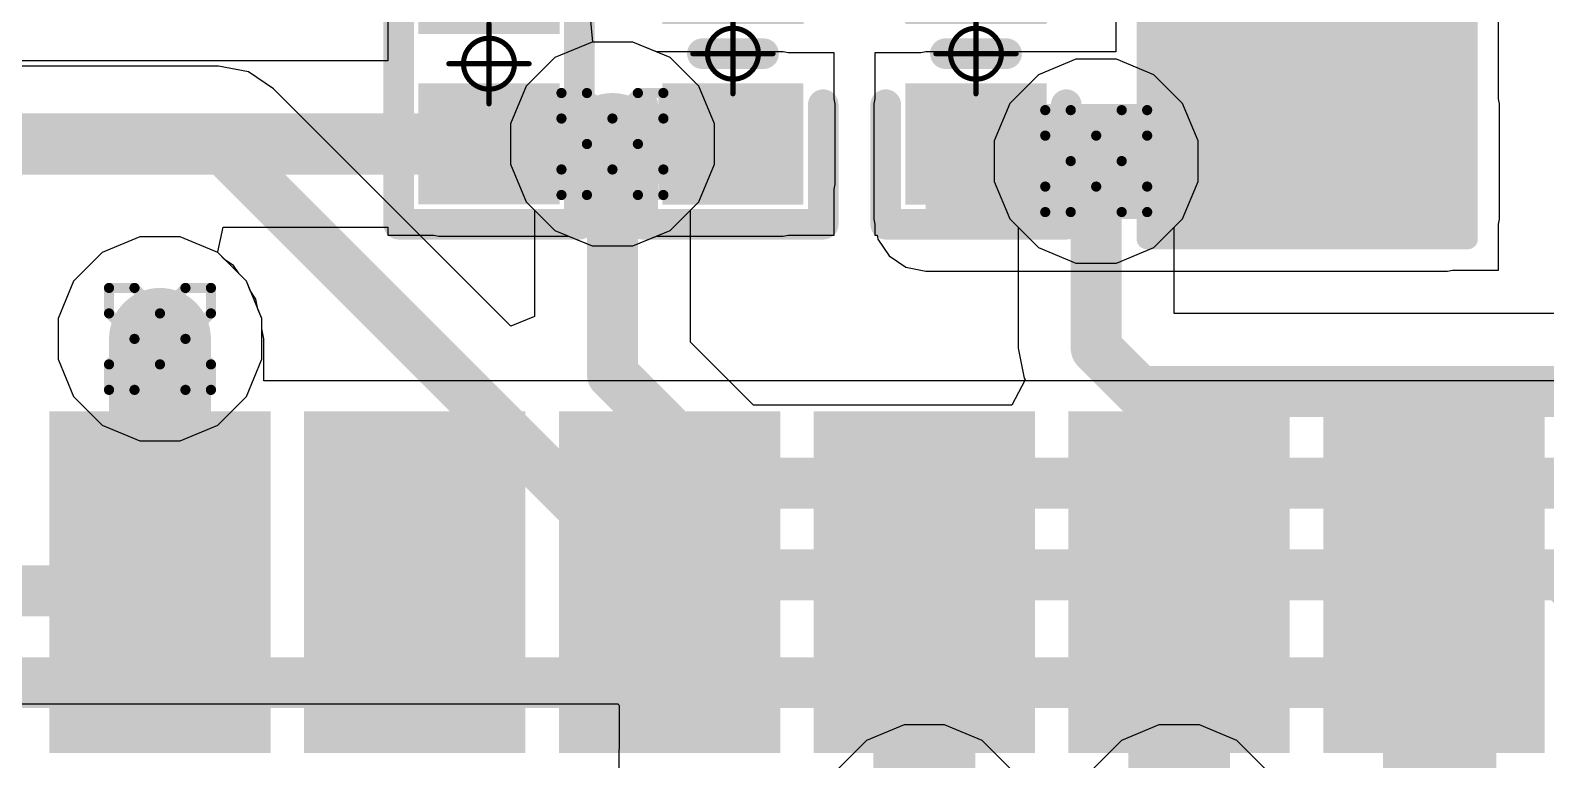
# Model space of a CAD drawing. Header units: inches. Extents: x -13 to 366, y -4 to 120.
# Drawn here: x 18.91 to 26.47, y 35.95 to 39.59 of the extents above; entities that cross this region are included whole.
import ezdxf

# ---------------------------------------------------------------- set-up
doc = ezdxf.new("R2010")
doc.units = ezdxf.units.IN
for name, color, linetype in [('Bottom Layer', 5, 'Continuous'), ('Bottom Overlay', 54, 'Continuous'), ('Drill Drawing', 1, 'Continuous'), ('GND', 16, 'Continuous'), ('Mechanical 13', 56, 'Continuous'), ('Mechanical 15', 56, 'Continuous'), ('POWER', 76, 'Continuous'), ('Top Layer', 1, 'Continuous'), ('Top Overlay', 2, 'Continuous'), ('Top Paste', 8, 'Continuous'), ('Top Solder', 216, 'Continuous'), ('Via Holes', 16, 'Continuous')]:
    doc.layers.add(name, color=color, linetype=linetype)

# ---------------------------------------------------------------- blocks, each defined once
blk = doc.blocks.new('C0805_1')
at = {"layer": 'Top Layer'}
for points in [[(-1.29999867, -0.69999733), (-1.29999867, 0.70000241), (-0.1999983299999999, 0.70000241), (-0.1999983300000001, -0.69999733)], [(0.2000008699999999, -0.69999733), (0.2000008700000001, 0.70000241), (1.30000121, 0.70000241), (1.30000121, -0.69999733)]]:
    blk.add_hatch(color=1, dxfattribs=at).paths.add_polyline_path(points)
at = {"layer": 'Top Paste'}
for points in [[(-1.29999867, -0.69999733), (-1.29999867, 0.70000241), (-0.1999983299999999, 0.70000241), (-0.1999983300000001, -0.69999733)], [(0.2000008699999999, -0.69999733), (0.2000008700000001, 0.70000241), (1.30000121, 0.70000241), (1.30000121, -0.69999733)]]:
    blk.add_hatch(color=8, dxfattribs=at).paths.add_polyline_path(points)
at = {"layer": 'Top Solder'}
for points in [[(-1.40159867, -0.80159733), (-1.40159867, 0.80160241), (-0.0983983299999999, 0.80160241), (-0.0983983300000001, -0.80159733)], [(0.0984008699999999, -0.80159733), (0.0984008700000001, 0.80160241), (1.40160121, 0.80160241), (1.40160121, -0.80159733)]]:
    blk.add_hatch(color=216, dxfattribs=at).paths.add_polyline_path(points)
at = {"layer": 'Mechanical 13', "const_width": 0.0999998}
for points in [[(-1.0999978, 0.7250049), (-1.0999978, -0.72499728)], [(-1.0999978, 0.7250049), (1.10000034, 0.7250049)], [(1.10000034, 0.7250049), (1.10000034, -0.72499728)], [(-1.0999978, -0.72499728), (1.10000034, -0.72499728)]]:
    blk.add_lwpolyline(points, dxfattribs=at)
at = {"layer": 'Mechanical 13', "const_width": 0.0499999}
for points in [[(-1.12499648, 0.7250049, 1), (-1.07499912, 0.7250049, 1)], [(-1.12499648, 0.7250049, 1), (-1.07499912, 0.7250049, 1)], [(1.07500166, 0.7250049, 1), (1.12499902, 0.7250049, 1)], [(1.07500166, 0.7250049, 1), (1.12499902, 0.7250049, 1)], [(-1.12499648, -0.72499728, 1), (-1.07499912, -0.72499728, 1)], [(-1.12499648, -0.72499728, 1), (-1.07499912, -0.72499728, 1)], [(1.07500166, -0.72499728, 1), (1.12499902, -0.72499728, 1)], [(1.07500166, -0.72499728, 1), (1.12499902, -0.72499728, 1)]]:
    blk.add_lwpolyline(points, format="xyb", close=True, dxfattribs=at)
at = {"layer": 'Mechanical 15', "const_width": 0.0999998}
for points in [[(-1.39999974, 0.80000348), (-1.39999974, -0.79999586)], [(-1.39999974, 0.80000348), (1.40000228, 0.80000348)], [(1.40000228, 0.80000348), (1.40000228, -0.79999586)], [(2.54e-06, 0.50000408), (2.54e-06, -0.49999646)], [(-0.499999, 2.54e-06), (0.50000154, 2.54e-06)], [(-1.39999974, -0.79999586), (1.40000228, -0.79999586)]]:
    blk.add_lwpolyline(points, dxfattribs=at)
at = {"layer": 'Mechanical 15', "const_width": 0.0499999}
for points in [[(-1.42499842, 0.80000348, 1), (-1.37500106, 0.80000348, 1)], [(-1.42499842, 0.80000348, 1), (-1.37500106, 0.80000348, 1)], [(1.3750036, 0.80000348, 1), (1.42500096, 0.80000348, 1)], [(1.3750036, 0.80000348, 1), (1.42500096, 0.80000348, 1)], [(-0.02499614, 0.50000408, 1), (0.02500122, 0.50000408, 1)], [(-0.5249976799999999, 2.54e-06, 1), (-0.47500032, 2.54e-06, 1)], [(0.47500286, 2.54e-06, 1), (0.52500022, 2.54e-06, 1)], [(-0.02499614, -0.49999646, 1), (0.02500122, -0.49999646, 1)], [(-1.42499842, -0.79999586, 1), (-1.37500106, -0.79999586, 1)], [(-1.42499842, -0.79999586, 1), (-1.37500106, -0.79999586, 1)], [(1.3750036, -0.79999586, 1), (1.42500096, -0.79999586, 1)], [(1.3750036, -0.79999586, 1), (1.42500096, -0.79999586, 1)]]:
    blk.add_lwpolyline(points, format="xyb", close=True, dxfattribs=at)
blk = doc.blocks.new('41_SMD_M______12')
at = {"layer": 'Top Layer'}
for points in [[(-9.500000049999999, 4.250000389999999), (-8.00000051, 4.250000389999999), (-8.00000051, 3.34999965), (-9.500000049999999, 3.34999965)], [(-9.500000049999999, 2.98000039), (-8.00000051, 2.98000039), (-8.00000051, 2.07999965), (-9.500000049999999, 2.07999965)], [(-9.500000049999999, 1.71000039), (-8.00000051, 1.71000039), (-8.00000051, 0.80999965), (-9.500000049999999, 0.80999965)], [(-9.500000049999999, 0.44000039), (-8.00000051, 0.44000039), (-8.00000051, -0.46000035), (-9.500000049999999, -0.46000035)], [(-9.500000049999999, -0.82999961), (-8.00000051, -0.82999961), (-8.00000051, -1.73000035), (-9.500000049999999, -1.73000035)], [(-9.500000049999999, -2.09999961), (-8.00000051, -2.09999961), (-8.00000051, -3.00000035), (-9.500000049999999, -3.00000035)]]:
    blk.add_hatch(color=1, dxfattribs=at).paths.add_polyline_path(points)
at = {"layer": 'Top Paste'}
for points in [[(-9.500000049999999, 4.250000389999999), (-8.00000051, 4.250000389999999), (-8.00000051, 3.34999965), (-9.500000049999999, 3.34999965)], [(-9.500000049999999, 2.98000039), (-8.00000051, 2.98000039), (-8.00000051, 2.07999965), (-9.500000049999999, 2.07999965)], [(-9.500000049999999, 1.71000039), (-8.00000051, 1.71000039), (-8.00000051, 0.80999965), (-9.500000049999999, 0.80999965)], [(-9.500000049999999, 0.44000039), (-8.00000051, 0.44000039), (-8.00000051, -0.46000035), (-9.500000049999999, -0.46000035)], [(-9.500000049999999, -0.82999961), (-8.00000051, -0.82999961), (-8.00000051, -1.73000035), (-9.500000049999999, -1.73000035)], [(-9.500000049999999, -2.09999961), (-8.00000051, -2.09999961), (-8.00000051, -3.00000035), (-9.500000049999999, -3.00000035)]]:
    blk.add_hatch(color=8, dxfattribs=at).paths.add_polyline_path(points)
at = {"layer": 'Top Solder'}
for points in [[(-9.601600049999998, 4.35160039), (-7.89840051, 4.35160039), (-7.89840051, 3.24839965), (-9.601600049999998, 3.24839965)], [(-9.601600049999998, 3.08160039), (-7.89840051, 3.08160039), (-7.89840051, 1.97839965), (-9.601600049999998, 1.97839965)], [(-9.601600049999998, 1.81160039), (-7.89840051, 1.81160039), (-7.89840051, 0.70839965), (-9.601600049999998, 0.70839965)], [(-9.601600049999998, 0.54160039), (-7.89840051, 0.54160039), (-7.89840051, -0.56160035), (-9.601600049999998, -0.56160035)], [(-9.601600049999998, -0.72839961), (-7.89840051, -0.72839961), (-7.89840051, -1.83160035), (-9.601600049999998, -1.83160035)], [(-9.601600049999998, -1.99839961), (-7.89840051, -1.99839961), (-7.89840051, -3.10160035), (-9.601600049999998, -3.10160035)]]:
    blk.add_hatch(color=216, dxfattribs=at).paths.add_polyline_path(points)
blk = doc.blocks.new('C_0402_L_41')
at = {"layer": 'Top Layer'}
for points in [[(-0.6499986999999999, 0.2499995), (-0.2499995, 0.2499995), (-0.2499995, -0.2499995), (-0.6499986999999999, -0.2499995)], [(0.24991822, 0.24991822), (0.64991742, 0.24991822), (0.64991742, -0.25008078), (0.24991822, -0.25008078)]]:
    blk.add_hatch(color=1, dxfattribs=at).paths.add_polyline_path(points)
at = {"layer": 'Top Paste'}
for points in [[(-0.6499986999999999, 0.2499995), (-0.2499995, 0.2499995), (-0.2499995, -0.2499995), (-0.6499986999999999, -0.2499995)], [(0.24991822, 0.24991822), (0.64991742, 0.24991822), (0.64991742, -0.25008078), (0.24991822, -0.25008078)]]:
    blk.add_hatch(color=8, dxfattribs=at).paths.add_polyline_path(points)
at = {"layer": 'Top Solder'}
for points in [[(-0.7515987, 0.3515995), (-0.1483995, 0.3515995), (-0.1483995, -0.3515995), (-0.7515987, -0.3515995)], [(0.14831822, 0.35151822), (0.75151742, 0.35151822), (0.75151742, -0.35168078), (0.14831822, -0.35168078)]]:
    blk.add_hatch(color=216, dxfattribs=at).paths.add_polyline_path(points)
at = {"layer": 'Mechanical 15', "const_width": 0.0254}
for points in [[(0, 0.1999996), (0, -0.1999996)], [(-0.1999996, 0), (0.1999996, 0)]]:
    blk.add_lwpolyline(points, dxfattribs=at)
at = {"layer": 'Mechanical 15'}
for points, const_width in [([(-0.00635, 0.1999996, 1), (0.00635, 0.1999996, 1)], 0.0127), ([(0.127, 0, 1), (-0.127, 0, 1)], 0.0254), ([(-0.2063496, 0, 1), (-0.1936496, 0, 1)], 0.0127), ([(-0.13335, 0, 1), (-0.12065, 0, 1)], 0.0127), ([(0.12065, 0, 1), (0.13335, 0, 1)], 0.0127), ([(0.1936496, 0, 1), (0.2063496, 0, 1)], 0.0127), ([(-0.00635, -0.1999996, 1), (0.00635, -0.1999996, 1)], 0.0127)]:
    blk.add_lwpolyline(points, format="xyb", close=True, dxfattribs=dict(at, const_width=const_width))
at = {"layer": 'Top Overlay', "const_width": 0.1524}
for points in [[(-0.84991956, 0.44991782), (-0.254, 0.44991782)], [(-0.84991956, 0.44991782), (-0.84991956, -0.44991782)], [(0.254, 0.44991782), (0.84991956, 0.44991782)], [(0.84991956, 0.44991782), (0.84991956, -0.45008038)], [(0, 0.1524), (0, -0.1524)], [(-0.84991956, -0.44991782), (-0.254, -0.44991782)], [(-0.84991956, -0.44991782), (-0.8497569999999999, -0.45008038)], [(0.254, -0.44991782), (0.84991956, -0.44991782)]]:
    blk.add_lwpolyline(points, dxfattribs=at)
at = {"layer": 'Top Overlay', "const_width": 0.0762}
for points in [[(-0.8880195599999998, 0.44991782, 1), (-0.81181956, 0.44991782, 1)], [(-0.8880195599999998, 0.44991782, 1), (-0.81181956, 0.44991782, 1)], [(-0.2921, 0.44991782, 1), (-0.2159, 0.44991782, 1)], [(0.2159, 0.44991782, 1), (0.2921, 0.44991782, 1)], [(0.81181956, 0.44991782, 1), (0.8880195599999998, 0.44991782, 1)], [(0.81181956, 0.44991782, 1), (0.8880195599999998, 0.44991782, 1)], [(-0.0381, 0.1524, 1), (0.0381, 0.1524, 1)], [(-0.0381, -0.1524, 1), (0.0381, -0.1524, 1)], [(-0.8880195599999998, -0.44991782, 1), (-0.81181956, -0.44991782, 1)], [(-0.8880195599999998, -0.44991782, 1), (-0.81181956, -0.44991782, 1)], [(-0.8880195599999998, -0.44991782, 1), (-0.81181956, -0.44991782, 1)], [(-0.8878569999999999, -0.45008038, 1), (-0.8116569999999999, -0.45008038, 1)], [(-0.2921, -0.44991782, 1), (-0.2159, -0.44991782, 1)], [(0.2159, -0.44991782, 1), (0.2921, -0.44991782, 1)], [(0.81181956, -0.44991782, 1), (0.8880195599999998, -0.44991782, 1)], [(0.81181956, -0.45008038, 1), (0.8880195599999998, -0.45008038, 1)]]:
    blk.add_lwpolyline(points, format="xyb", close=True, dxfattribs=at)
blk = doc.blocks.new('C_0402_L_42')
at = {"layer": 'Top Layer'}
for points in [[(-0.6499986999999999, 0.2499995), (-0.2499995, 0.2499995), (-0.2499995, -0.2499995), (-0.6499986999999999, -0.2499995)], [(0.24991822, 0.24991822), (0.64991742, 0.24991822), (0.64991742, -0.25008078), (0.24991822, -0.25008078)]]:
    blk.add_hatch(color=1, dxfattribs=at).paths.add_polyline_path(points)
at = {"layer": 'Top Paste'}
for points in [[(-0.6499986999999999, 0.2499995), (-0.2499995, 0.2499995), (-0.2499995, -0.2499995), (-0.6499986999999999, -0.2499995)], [(0.24991822, 0.24991822), (0.64991742, 0.24991822), (0.64991742, -0.25008078), (0.24991822, -0.25008078)]]:
    blk.add_hatch(color=8, dxfattribs=at).paths.add_polyline_path(points)
at = {"layer": 'Top Solder'}
for points in [[(-0.7515987, 0.3515995), (-0.1483995, 0.3515995), (-0.1483995, -0.3515995), (-0.7515987, -0.3515995)], [(0.14831822, 0.35151822), (0.75151742, 0.35151822), (0.75151742, -0.35168078), (0.14831822, -0.35168078)]]:
    blk.add_hatch(color=216, dxfattribs=at).paths.add_polyline_path(points)
at = {"layer": 'Mechanical 15', "const_width": 0.0254}
for points in [[(0, 0.1999996), (0, -0.1999996)], [(-0.1999996, 0), (0.1999996, 0)]]:
    blk.add_lwpolyline(points, dxfattribs=at)
at = {"layer": 'Mechanical 15'}
for points, const_width in [([(-0.00635, 0.1999996, 1), (0.00635, 0.1999996, 1)], 0.0127), ([(0.127, 0, 1), (-0.127, 0, 1)], 0.0254), ([(-0.2063496, 0, 1), (-0.1936496, 0, 1)], 0.0127), ([(-0.13335, 0, 1), (-0.12065, 0, 1)], 0.0127), ([(0.12065, 0, 1), (0.13335, 0, 1)], 0.0127), ([(0.1936496, 0, 1), (0.2063496, 0, 1)], 0.0127), ([(-0.00635, -0.1999996, 1), (0.00635, -0.1999996, 1)], 0.0127)]:
    blk.add_lwpolyline(points, format="xyb", close=True, dxfattribs=dict(at, const_width=const_width))
at = {"layer": 'Top Overlay', "const_width": 0.1524}
for points in [[(-0.84991956, 0.44991782), (-0.254, 0.44991782)], [(-0.84991956, 0.44991782), (-0.84991956, -0.44991782)], [(0.254, 0.44991782), (0.84991956, 0.44991782)], [(0.84991956, 0.44991782), (0.84991956, -0.45008038)], [(0, 0.1524), (0, -0.1524)], [(-0.84991956, -0.44991782), (-0.254, -0.44991782)], [(-0.84991956, -0.44991782), (-0.8497569999999999, -0.45008038)], [(0.254, -0.44991782), (0.84991956, -0.44991782)]]:
    blk.add_lwpolyline(points, dxfattribs=at)
at = {"layer": 'Top Overlay', "const_width": 0.0762}
for points in [[(-0.8880195599999998, 0.44991782, 1), (-0.81181956, 0.44991782, 1)], [(-0.8880195599999998, 0.44991782, 1), (-0.81181956, 0.44991782, 1)], [(-0.2921, 0.44991782, 1), (-0.2159, 0.44991782, 1)], [(0.2159, 0.44991782, 1), (0.2921, 0.44991782, 1)], [(0.81181956, 0.44991782, 1), (0.8880195599999998, 0.44991782, 1)], [(0.81181956, 0.44991782, 1), (0.8880195599999998, 0.44991782, 1)], [(-0.0381, 0.1524, 1), (0.0381, 0.1524, 1)], [(-0.0381, -0.1524, 1), (0.0381, -0.1524, 1)], [(-0.8880195599999998, -0.44991782, 1), (-0.81181956, -0.44991782, 1)], [(-0.8880195599999998, -0.44991782, 1), (-0.81181956, -0.44991782, 1)], [(-0.8880195599999998, -0.44991782, 1), (-0.81181956, -0.44991782, 1)], [(-0.8878569999999999, -0.45008038, 1), (-0.8116569999999999, -0.45008038, 1)], [(-0.2921, -0.44991782, 1), (-0.2159, -0.44991782, 1)], [(0.2159, -0.44991782, 1), (0.2921, -0.44991782, 1)], [(0.81181956, -0.44991782, 1), (0.8880195599999998, -0.44991782, 1)], [(0.81181956, -0.45008038, 1), (0.8880195599999998, -0.45008038, 1)]]:
    blk.add_lwpolyline(points, format="xyb", close=True, dxfattribs=at)
blk = doc.blocks.new('R_0402_L_50')
at = {"layer": 'Top Layer'}
for points in [[(-0.6000800799999999, 0.24991822), (-0.20008088, 0.24991822), (-0.20008088, -0.25008078), (-0.6000800799999999, -0.25008078)], [(0.24991822, 0.24991822), (0.64991742, 0.24991822), (0.64991742, -0.25008078), (0.24991822, -0.25008078)]]:
    blk.add_hatch(color=1, dxfattribs=at).paths.add_polyline_path(points)
at = {"layer": 'Top Paste'}
for points in [[(-0.6000800799999999, 0.24991822), (-0.20008088, 0.24991822), (-0.20008088, -0.25008078), (-0.6000800799999999, -0.25008078)], [(0.24991822, 0.24991822), (0.64991742, 0.24991822), (0.64991742, -0.25008078), (0.24991822, -0.25008078)]]:
    blk.add_hatch(color=8, dxfattribs=at).paths.add_polyline_path(points)
at = {"layer": 'Top Solder'}
for points in [[(-0.7016800799999999, 0.35151822), (-0.09848088, 0.35151822), (-0.09848088, -0.35168078), (-0.7016800799999999, -0.35168078)], [(0.14831822, 0.35151822), (0.75151742, 0.35151822), (0.75151742, -0.35168078), (0.14831822, -0.35168078)]]:
    blk.add_hatch(color=216, dxfattribs=at).paths.add_polyline_path(points)
at = {"layer": 'Mechanical 15', "const_width": 0.0254}
for points in [[(0, 0.1999996), (0, -0.1999996)], [(-0.1999996, 0), (0.1999996, 0)]]:
    blk.add_lwpolyline(points, dxfattribs=at)
at = {"layer": 'Mechanical 15'}
for points, const_width in [([(-0.00635, 0.1999996, 1), (0.00635, 0.1999996, 1)], 0.0127), ([(0.127, 0, 1), (-0.127, 0, 1)], 0.0254), ([(-0.2063496, 0, 1), (-0.1936496, 0, 1)], 0.0127), ([(-0.13335, 0, 1), (-0.12065, 0, 1)], 0.0127), ([(0.12065, 0, 1), (0.13335, 0, 1)], 0.0127), ([(0.1936496, 0, 1), (0.2063496, 0, 1)], 0.0127), ([(-0.00635, -0.1999996, 1), (0.00635, -0.1999996, 1)], 0.0127)]:
    blk.add_lwpolyline(points, format="xyb", close=True, dxfattribs=dict(at, const_width=const_width))
at = {"layer": 'Top Overlay', "const_width": 0.1524}
for points in [[(-0.80008222, 0.44991782), (-0.80008222, -0.45008038)], [(-0.80008222, 0.44991782), (0.84991956, 0.44991782)], [(0.84991956, 0.44991782), (0.84991956, -0.45008038)], [(-0.80008222, -0.45008038), (0.84991956, -0.45008038)]]:
    blk.add_lwpolyline(points, dxfattribs=at)
at = {"layer": 'Top Overlay', "const_width": 0.0762}
for points in [[(-0.83818222, 0.44991782, 1), (-0.7619822199999999, 0.44991782, 1)], [(-0.83818222, 0.44991782, 1), (-0.7619822199999999, 0.44991782, 1)], [(0.81181956, 0.44991782, 1), (0.8880195599999998, 0.44991782, 1)], [(0.81181956, 0.44991782, 1), (0.8880195599999998, 0.44991782, 1)], [(-0.83818222, -0.45008038, 1), (-0.7619822199999999, -0.45008038, 1)], [(-0.83818222, -0.45008038, 1), (-0.7619822199999999, -0.45008038, 1)], [(0.81181956, -0.45008038, 1), (0.8880195599999998, -0.45008038, 1)], [(0.81181956, -0.45008038, 1), (0.8880195599999998, -0.45008038, 1)]]:
    blk.add_lwpolyline(points, format="xyb", close=True, dxfattribs=at)

msp = doc.modelspace()

# ---------------------------------------------------------------- hatches: boundary and pattern name
at = {"layer": 'Bottom Layer'}
h = msp.add_hatch(color=5, dxfattribs=at)
edge = h.paths.add_edge_path()
edge.add_arc((21.81319996, 39.02052394), 0.254, 0, 360)
h = msp.add_hatch(color=5, dxfattribs=at)
edge = h.paths.add_edge_path()
edge.add_arc((24.22459468, 38.93531202), 0.254, 0, 360)
h = msp.add_hatch(color=5, dxfattribs=at)
edge = h.paths.add_edge_path()
edge.add_arc((19.558, 38.0492), 0.254, 0, 360)
at = {"layer": 'GND'}
h = msp.add_hatch(color=16, dxfattribs=at)
edge = h.paths.add_edge_path()
edge.add_arc((21.81319996, 39.02052394), 0.254, 0, 360)
h = msp.add_hatch(color=16, dxfattribs=at)
edge = h.paths.add_edge_path()
edge.add_arc((24.22459468, 38.93531202), 0.254, 0, 360)
h = msp.add_hatch(color=16, dxfattribs=at)
edge = h.paths.add_edge_path()
edge.add_arc((19.558, 38.0492), 0.254, 0, 360)
at = {"layer": 'POWER'}
h = msp.add_hatch(color=76, dxfattribs=at)
edge = h.paths.add_edge_path()
edge.add_arc((21.81319996, 39.02052394), 0.254, 0, 360)
h = msp.add_hatch(color=76, dxfattribs=at)
edge = h.paths.add_edge_path()
edge.add_arc((24.22459468, 38.93531202), 0.254, 0, 360)
h = msp.add_hatch(color=76, dxfattribs=at)
edge = h.paths.add_edge_path()
edge.add_arc((19.558, 38.0492), 0.254, 0, 360)
at = {"layer": 'Top Layer'}
for points in [[(20.94799976, 38.82060561999999), (22.66399836, 38.82060561999999), (22.66399836, 39.22052353999999), (20.94799976, 39.22052353999999)], [(23.37537108, 38.64600094), (25.97636663999999, 38.64600094), (25.97636663999999, 39.22052353999999), (23.37537108, 39.22052353999999)]]:
    msp.add_hatch(color=1, dxfattribs=at).paths.add_polyline_path(points)
h = msp.add_hatch(color=1, dxfattribs=at)
edge = h.paths.add_edge_path()
edge.add_arc((21.81319996, 39.02052394), 0.254, 0, 360)
h = msp.add_hatch(color=1, dxfattribs=at)
edge = h.paths.add_edge_path()
edge.add_arc((24.22459468, 38.93531202), 0.254, 0, 360)
h = msp.add_hatch(color=1, dxfattribs=at)
edge = h.paths.add_edge_path()
edge.add_arc((19.558, 38.0492), 0.254, 0, 360)
at = {"layer": 'Via Holes'}
h = msp.add_hatch(color=7, dxfattribs=at)
edge = h.paths.add_edge_path()
edge.add_arc((21.81319996, 39.02052394), 0.127, 0, 360)
h = msp.add_hatch(color=7, dxfattribs=at)
edge = h.paths.add_edge_path()
edge.add_arc((24.22459468, 38.93531202), 0.127, 0, 360)
h = msp.add_hatch(color=7, dxfattribs=at)
edge = h.paths.add_edge_path()
edge.add_arc((19.558, 38.0492), 0.127, 0, 360)

# ---------------------------------------------------------------- linework, layer by layer
at = {"layer": 'Bottom Layer'}
for p, q in [((21.71215368, 39.52852394), (21.52544082, 39.45118601999999)), ((21.91424624, 39.52852394), (21.71215368, 39.52852394)), ((22.1009591, 39.45118601999999), (21.91424624, 39.52852394)), ((21.52544082, 39.45118601999999), (21.38253788, 39.30828308)), ((22.24386204, 39.30828308), (22.1009591, 39.45118601999999)), ((24.1235484, 39.44331201999999), (23.93683554, 39.3659741)), ((24.32564096, 39.44331201999999), (24.1235484, 39.44331201999999)), ((24.51235382, 39.3659741), (24.32564096, 39.44331201999999)), ((19.849973, 39.40907027999999), (16.59847074, 39.40907027999999)), ((19.99863158, 39.3794996), (19.849973, 39.40907027999999)), ((20.12465876, 39.29529098), (19.99863158, 39.3794996)), ((23.93683554, 39.3659741), (23.7939326, 39.22307116)), ((24.65525676, 39.22307116), (24.51235382, 39.3659741)), ((21.30740214, 38.1125476), (20.12465876, 39.29529098)), ((21.38253788, 39.30828308), (21.30519996, 39.12157022)), ((22.32119996, 39.12157022), (22.24386204, 39.30828308)), ((23.7939326, 39.22307116), (23.71659468, 39.0363583)), ((24.73259468, 39.0363583), (24.65525676, 39.22307116)), ((21.30519996, 39.12157022), (21.30519996, 38.91947766)), ((22.32119996, 38.91947766), (22.32119996, 39.12157022)), ((23.71659468, 39.0363583), (23.71659468, 38.83426574)), ((24.73259468, 38.83426574), (24.73259468, 39.0363583)), ((21.30519996, 38.91947766), (21.38253788, 38.7327648)), ((22.24386204, 38.7327648), (22.32119996, 38.91947766)), ((23.71659468, 38.83426574), (23.7939326, 38.64755288)), ((24.65525676, 38.64755288), (24.73259468, 38.83426574)), ((21.38253788, 38.7327648), (21.4247349, 38.69056777999999)), ((21.4247349, 38.69056777999999), (21.4247349, 38.1611505)), ((22.20166502, 38.69056777999999), (22.24386204, 38.7327648)), ((22.20166502, 38.03370854), (22.20166502, 38.69056777999999)), ((23.7939326, 38.64755288), (23.83612962, 38.60535586)), ((23.83612962, 38.60535586), (23.83612962, 38.00228874)), ((24.61305974, 38.60535586), (24.65525676, 38.64755288)), ((24.61305974, 38.17564628), (24.61305974, 38.60535586)), ((21.4247349, 38.1611505), (21.30740214, 38.1125476)), ((26.960957, 38.17564628), (24.61305974, 38.17564628)), ((22.51692728, 37.71844628), (22.20166502, 38.03370854)), ((23.83612962, 38.00228874), (23.8657003, 37.85363015999999)), ((23.87116892, 37.84544628), (23.80328488, 37.71844628)), ((23.8657003, 37.85363015999999), (23.87116892, 37.84544628)), ((23.80328488, 37.71844628), (22.51692728, 37.71844628))]:
    msp.add_line(p, q, dxfattribs=at)
at = {"layer": 'Bottom Layer', "const_width": 0.254}
for points in [[(16.43756428, 39.02060521999999), (19.849973, 39.02060521999999)], [(19.849973, 39.02060521999999), (21.99783764, 36.87274058)], [(21.81319996, 37.87280207999999), (21.81319996, 39.02052394)], [(24.22459468, 38.00228874), (24.22459468, 38.93531202)], [(19.558, 37.14662878), (19.558, 38.0492)], [(24.22459468, 38.00228874), (24.4397022, 37.78718121999999)], [(21.81319996, 37.87280207999999), (22.35602082, 37.32998121999999)], [(24.4397022, 37.78718121999999), (26.960957, 37.78718121999999)], [(22.35602082, 37.32998121999999), (26.735151, 37.32998121999999)], [(19.20457932, 36.7932081), (19.558, 37.14662878)], [(21.99783764, 36.87274058), (26.54581432, 36.87274058)], [(26.54581432, 36.87274058), (27.16642268, 36.25213222)], [(14.10310108, 36.7932081), (19.20457932, 36.7932081)], [(15.58884868, 36.3360081), (25.84038012, 36.3360081)], [(25.84038012, 36.3360081), (26.0924294, 36.08395882)], [(26.0924294, 34.9858965), (26.0924294, 36.08395882)]]:
    msp.add_lwpolyline(points, dxfattribs=at)
at = {"layer": 'Bottom Layer', "const_width": 0.127}
for points in [[(19.786473, 39.02060521999999, 1), (19.913473, 39.02060521999999, 1)], [(19.786473, 39.02060521999999, 1), (19.913473, 39.02060521999999, 1)], [(21.74969996, 39.02052394, 1), (21.87669996, 39.02052394, 1)], [(24.16109468, 38.93531202, 1), (24.28809468, 38.93531202, 1)], [(19.4945, 38.0492, 1), (19.6215, 38.0492, 1)], [(24.16109468, 38.00228874, 1), (24.28809468, 38.00228874, 1)], [(24.16109468, 38.00228874, 1), (24.28809468, 38.00228874, 1)], [(21.74969996, 37.87280207999999, 1), (21.87669996, 37.87280207999999, 1)], [(21.74969996, 37.87280207999999, 1), (21.87669996, 37.87280207999999, 1)], [(24.3762022, 37.78718121999999, 1), (24.5032022, 37.78718121999999, 1)], [(24.3762022, 37.78718121999999, 1), (24.5032022, 37.78718121999999, 1)], [(22.29252082, 37.32998121999999, 1), (22.41952082, 37.32998121999999, 1)], [(22.29252082, 37.32998121999999, 1), (22.41952082, 37.32998121999999, 1)], [(19.4945, 37.14662878, 1), (19.6215, 37.14662878, 1)], [(19.4945, 37.14662878, 1), (19.6215, 37.14662878, 1)], [(21.93433764, 36.87274058, 1), (22.06133764, 36.87274058, 1)], [(21.93433764, 36.87274058, 1), (22.06133764, 36.87274058, 1)], [(26.48231432, 36.87274058, 1), (26.60931432, 36.87274058, 1)], [(26.48231432, 36.87274058, 1), (26.60931432, 36.87274058, 1)], [(19.14107932, 36.7932081, 1), (19.26807932, 36.7932081, 1)], [(19.14107932, 36.7932081, 1), (19.26807932, 36.7932081, 1)], [(25.77688012, 36.3360081, 1), (25.90388012, 36.3360081, 1)], [(25.77688012, 36.3360081, 1), (25.90388012, 36.3360081, 1)], [(26.0289294, 36.08395882, 1), (26.1559294, 36.08395882, 1)], [(26.0289294, 36.08395882, 1), (26.1559294, 36.08395882, 1)]]:
    msp.add_lwpolyline(points, format="xyb", close=True, dxfattribs=at)
at = {"layer": 'Bottom Overlay'}
for p, q in [((16.32247434, 36.23123818), (21.8403424, 36.22994024)), ((21.8403424, 36.22994024), (21.84488646, 36.22539618)), ((21.84488646, 36.22539618), (21.8461844, 36.22020188)), ((21.8461844, 36.22020188), (21.84488646, 34.70635934))]:
    msp.add_line(p, q, dxfattribs=at)
at = {"layer": 'Drill Drawing', "const_width": 0.0508}
for points in [[(21.55919996, 39.14752394), (21.55919996, 39.27452394)], [(21.55919996, 39.27452394), (21.68619996, 39.27452394)], [(21.68619996, 39.27452394), (21.81319996, 39.14752394)], [(21.81319996, 39.14752394), (21.94019996, 39.27452394)], [(21.94019996, 39.27452394), (22.06719996, 39.27452394)], [(22.06719996, 39.14752394), (22.06719996, 39.27452394)], [(23.97059468, 39.06231202), (23.97059468, 39.18931202)], [(23.97059468, 39.18931202), (24.09759468, 39.18931202)], [(24.09759468, 39.18931202), (24.22459468, 39.06231202)], [(24.22459468, 39.06231202), (24.35159468, 39.18931202)], [(24.35159468, 39.18931202), (24.47859468, 39.18931202)], [(24.47859468, 39.06231202), (24.47859468, 39.18931202)], [(21.55919996, 39.14752394), (21.68619996, 39.02052394)], [(21.94019996, 39.02052394), (22.06719996, 39.14752394)], [(23.97059468, 39.06231202), (24.09759468, 38.93531202)], [(24.35159468, 38.93531202), (24.47859468, 39.06231202)], [(21.55919996, 38.89352393999999), (21.68619996, 39.02052394)], [(21.94019996, 39.02052394), (22.06719996, 38.89352393999999)], [(21.55919996, 38.76652394), (21.55919996, 38.89352393999999)], [(21.68619996, 38.76652394), (21.81319996, 38.89352393999999)], [(21.81319996, 38.89352393999999), (21.94019996, 38.76652394)], [(22.06719996, 38.76652394), (22.06719996, 38.89352393999999)], [(23.97059468, 38.80831202), (24.09759468, 38.93531202)], [(24.35159468, 38.93531202), (24.47859468, 38.80831202)], [(23.97059468, 38.68131201999999), (23.97059468, 38.80831202)], [(24.09759468, 38.68131201999999), (24.22459468, 38.80831202)], [(24.22459468, 38.80831202), (24.35159468, 38.68131201999999)], [(24.47859468, 38.68131201999999), (24.47859468, 38.80831202)], [(21.55919996, 38.76652394), (21.68619996, 38.76652394)], [(21.94019996, 38.76652394), (22.06719996, 38.76652394)], [(23.97059468, 38.68131201999999), (24.09759468, 38.68131201999999)], [(24.35159468, 38.68131201999999), (24.47859468, 38.68131201999999)], [(19.304, 38.17619999999999), (19.304, 38.3032)], [(19.304, 38.3032), (19.431, 38.3032)], [(19.431, 38.3032), (19.558, 38.17619999999999)], [(19.558, 38.17619999999999), (19.685, 38.3032)], [(19.685, 38.3032), (19.812, 38.3032)], [(19.812, 38.17619999999999), (19.812, 38.3032)], [(19.304, 38.17619999999999), (19.431, 38.0492)], [(19.685, 38.0492), (19.812, 38.17619999999999)], [(19.304, 37.9222), (19.431, 38.0492)], [(19.685, 38.0492), (19.812, 37.9222)], [(19.304, 37.79519999999999), (19.304, 37.9222)], [(19.431, 37.79519999999999), (19.558, 37.9222)], [(19.558, 37.9222), (19.685, 37.79519999999999)], [(19.812, 37.79519999999999), (19.812, 37.9222)], [(19.304, 37.79519999999999), (19.431, 37.79519999999999)], [(19.685, 37.79519999999999), (19.812, 37.79519999999999)]]:
    msp.add_lwpolyline(points, dxfattribs=at)
at = {"layer": 'Drill Drawing', "const_width": 0.0254}
for points in [[(21.54649996, 39.27452394, 1), (21.57189996, 39.27452394, 1)], [(21.54649996, 39.27452394, 1), (21.57189996, 39.27452394, 1)], [(21.67349996, 39.27452394, 1), (21.69889996, 39.27452394, 1)], [(21.67349996, 39.27452394, 1), (21.69889996, 39.27452394, 1)], [(21.92749996, 39.27452394, 1), (21.95289996, 39.27452394, 1)], [(21.92749996, 39.27452394, 1), (21.95289996, 39.27452394, 1)], [(22.05449996, 39.27452394, 1), (22.07989996, 39.27452394, 1)], [(22.05449996, 39.27452394, 1), (22.07989996, 39.27452394, 1)], [(23.95789468, 39.18931202, 1), (23.98329468, 39.18931202, 1)], [(23.95789468, 39.18931202, 1), (23.98329468, 39.18931202, 1)], [(24.08489468, 39.18931202, 1), (24.11029468, 39.18931202, 1)], [(24.08489468, 39.18931202, 1), (24.11029468, 39.18931202, 1)], [(24.33889468, 39.18931202, 1), (24.36429468, 39.18931202, 1)], [(24.33889468, 39.18931202, 1), (24.36429468, 39.18931202, 1)], [(24.46589468, 39.18931202, 1), (24.49129468, 39.18931202, 1)], [(24.46589468, 39.18931202, 1), (24.49129468, 39.18931202, 1)], [(21.54649996, 39.14752394, 1), (21.57189996, 39.14752394, 1)], [(21.54649996, 39.14752394, 1), (21.57189996, 39.14752394, 1)], [(21.80049996, 39.14752394, 1), (21.82589996, 39.14752394, 1)], [(21.80049996, 39.14752394, 1), (21.82589996, 39.14752394, 1)], [(22.05449996, 39.14752394, 1), (22.07989996, 39.14752394, 1)], [(22.05449996, 39.14752394, 1), (22.07989996, 39.14752394, 1)], [(23.95789468, 39.06231202, 1), (23.98329468, 39.06231202, 1)], [(23.95789468, 39.06231202, 1), (23.98329468, 39.06231202, 1)], [(24.21189468, 39.06231202, 1), (24.23729468, 39.06231202, 1)], [(24.21189468, 39.06231202, 1), (24.23729468, 39.06231202, 1)], [(24.46589468, 39.06231202, 1), (24.49129468, 39.06231202, 1)], [(24.46589468, 39.06231202, 1), (24.49129468, 39.06231202, 1)], [(21.67349996, 39.02052394, 1), (21.69889996, 39.02052394, 1)], [(21.67349996, 39.02052394, 1), (21.69889996, 39.02052394, 1)], [(21.92749996, 39.02052394, 1), (21.95289996, 39.02052394, 1)], [(21.92749996, 39.02052394, 1), (21.95289996, 39.02052394, 1)], [(21.54649996, 38.89352393999999, 1), (21.57189996, 38.89352393999999, 1)], [(21.54649996, 38.89352393999999, 1), (21.57189996, 38.89352393999999, 1)], [(21.80049996, 38.89352393999999, 1), (21.82589996, 38.89352393999999, 1)], [(21.80049996, 38.89352393999999, 1), (21.82589996, 38.89352393999999, 1)], [(22.05449996, 38.89352393999999, 1), (22.07989996, 38.89352393999999, 1)], [(22.05449996, 38.89352393999999, 1), (22.07989996, 38.89352393999999, 1)], [(24.08489468, 38.93531202, 1), (24.11029468, 38.93531202, 1)], [(24.08489468, 38.93531202, 1), (24.11029468, 38.93531202, 1)], [(24.33889468, 38.93531202, 1), (24.36429468, 38.93531202, 1)], [(24.33889468, 38.93531202, 1), (24.36429468, 38.93531202, 1)], [(23.95789468, 38.80831202, 1), (23.98329468, 38.80831202, 1)], [(23.95789468, 38.80831202, 1), (23.98329468, 38.80831202, 1)], [(24.21189468, 38.80831202, 1), (24.23729468, 38.80831202, 1)], [(24.21189468, 38.80831202, 1), (24.23729468, 38.80831202, 1)], [(24.46589468, 38.80831202, 1), (24.49129468, 38.80831202, 1)], [(24.46589468, 38.80831202, 1), (24.49129468, 38.80831202, 1)], [(21.54649996, 38.76652394, 1), (21.57189996, 38.76652394, 1)], [(21.54649996, 38.76652394, 1), (21.57189996, 38.76652394, 1)], [(21.67349996, 38.76652394, 1), (21.69889996, 38.76652394, 1)], [(21.67349996, 38.76652394, 1), (21.69889996, 38.76652394, 1)], [(21.92749996, 38.76652394, 1), (21.95289996, 38.76652394, 1)], [(21.92749996, 38.76652394, 1), (21.95289996, 38.76652394, 1)], [(22.05449996, 38.76652394, 1), (22.07989996, 38.76652394, 1)], [(22.05449996, 38.76652394, 1), (22.07989996, 38.76652394, 1)], [(23.95789468, 38.68131201999999, 1), (23.98329468, 38.68131201999999, 1)], [(23.95789468, 38.68131201999999, 1), (23.98329468, 38.68131201999999, 1)], [(24.08489468, 38.68131201999999, 1), (24.11029468, 38.68131201999999, 1)], [(24.08489468, 38.68131201999999, 1), (24.11029468, 38.68131201999999, 1)], [(24.33889468, 38.68131201999999, 1), (24.36429468, 38.68131201999999, 1)], [(24.33889468, 38.68131201999999, 1), (24.36429468, 38.68131201999999, 1)], [(24.46589468, 38.68131201999999, 1), (24.49129468, 38.68131201999999, 1)], [(24.46589468, 38.68131201999999, 1), (24.49129468, 38.68131201999999, 1)], [(19.2913, 38.3032, 1), (19.3167, 38.3032, 1)], [(19.2913, 38.3032, 1), (19.3167, 38.3032, 1)], [(19.4183, 38.3032, 1), (19.4437, 38.3032, 1)], [(19.4183, 38.3032, 1), (19.4437, 38.3032, 1)], [(19.6723, 38.3032, 1), (19.6977, 38.3032, 1)], [(19.6723, 38.3032, 1), (19.6977, 38.3032, 1)], [(19.7993, 38.3032, 1), (19.8247, 38.3032, 1)], [(19.7993, 38.3032, 1), (19.8247, 38.3032, 1)], [(19.2913, 38.17619999999999, 1), (19.3167, 38.17619999999999, 1)], [(19.2913, 38.17619999999999, 1), (19.3167, 38.17619999999999, 1)], [(19.5453, 38.17619999999999, 1), (19.5707, 38.17619999999999, 1)], [(19.5453, 38.17619999999999, 1), (19.5707, 38.17619999999999, 1)], [(19.7993, 38.17619999999999, 1), (19.8247, 38.17619999999999, 1)], [(19.7993, 38.17619999999999, 1), (19.8247, 38.17619999999999, 1)], [(19.4183, 38.0492, 1), (19.4437, 38.0492, 1)], [(19.4183, 38.0492, 1), (19.4437, 38.0492, 1)], [(19.6723, 38.0492, 1), (19.6977, 38.0492, 1)], [(19.6723, 38.0492, 1), (19.6977, 38.0492, 1)], [(19.2913, 37.9222, 1), (19.3167, 37.9222, 1)], [(19.2913, 37.9222, 1), (19.3167, 37.9222, 1)], [(19.5453, 37.9222, 1), (19.5707, 37.9222, 1)], [(19.5453, 37.9222, 1), (19.5707, 37.9222, 1)], [(19.7993, 37.9222, 1), (19.8247, 37.9222, 1)], [(19.7993, 37.9222, 1), (19.8247, 37.9222, 1)], [(19.2913, 37.79519999999999, 1), (19.3167, 37.79519999999999, 1)], [(19.2913, 37.79519999999999, 1), (19.3167, 37.79519999999999, 1)], [(19.4183, 37.79519999999999, 1), (19.4437, 37.79519999999999, 1)], [(19.4183, 37.79519999999999, 1), (19.4437, 37.79519999999999, 1)], [(19.6723, 37.79519999999999, 1), (19.6977, 37.79519999999999, 1)], [(19.6723, 37.79519999999999, 1), (19.6977, 37.79519999999999, 1)], [(19.7993, 37.79519999999999, 1), (19.8247, 37.79519999999999, 1)], [(19.7993, 37.79519999999999, 1), (19.8247, 37.79519999999999, 1)]]:
    msp.add_lwpolyline(points, format="xyb", close=True, dxfattribs=at)
at = {"layer": 'GND'}
for p, q in [((21.71215368, 39.52852394), (21.52544082, 39.45118601999999)), ((21.91424624, 39.52852394), (21.71215368, 39.52852394)), ((22.1009591, 39.45118601999999), (21.91424624, 39.52852394)), ((21.52544082, 39.45118601999999), (21.38253788, 39.30828308)), ((22.24386204, 39.30828308), (22.1009591, 39.45118601999999)), ((24.1235484, 39.44331201999999), (23.93683554, 39.3659741)), ((24.32564096, 39.44331201999999), (24.1235484, 39.44331201999999)), ((24.51235382, 39.3659741), (24.32564096, 39.44331201999999)), ((23.93683554, 39.3659741), (23.7939326, 39.22307116)), ((24.65525676, 39.22307116), (24.51235382, 39.3659741)), ((21.38253788, 39.30828308), (21.30519996, 39.12157022)), ((22.32119996, 39.12157022), (22.24386204, 39.30828308)), ((23.7939326, 39.22307116), (23.71659468, 39.0363583)), ((24.73259468, 39.0363583), (24.65525676, 39.22307116)), ((21.30519996, 39.12157022), (21.30519996, 38.91947766)), ((22.32119996, 38.91947766), (22.32119996, 39.12157022)), ((23.71659468, 39.0363583), (23.71659468, 38.83426574)), ((24.73259468, 38.83426574), (24.73259468, 39.0363583)), ((21.30519996, 38.91947766), (21.38253788, 38.7327648)), ((22.24386204, 38.7327648), (22.32119996, 38.91947766)), ((23.71659468, 38.83426574), (23.7939326, 38.64755288)), ((24.65525676, 38.64755288), (24.73259468, 38.83426574)), ((21.38253788, 38.7327648), (21.52544082, 38.58986186)), ((22.1009591, 38.58986186), (22.24386204, 38.7327648)), ((23.7939326, 38.64755288), (23.93683554, 38.50464994)), ((24.51235382, 38.50464994), (24.65525676, 38.64755288)), ((19.45695372, 38.5572), (19.27024086, 38.47986208)), ((19.65904628, 38.5572), (19.45695372, 38.5572)), ((19.84575914, 38.47986208), (19.65904628, 38.5572)), ((21.52544082, 38.58986186), (21.71215368, 38.51252394)), ((21.91424624, 38.51252394), (22.1009591, 38.58986186)), ((19.27024086, 38.47986208), (19.12733792, 38.33695914)), ((19.98866208, 38.33695914), (19.84575914, 38.47986208)), ((21.71215368, 38.51252394), (21.91424624, 38.51252394)), ((23.93683554, 38.50464994), (24.1235484, 38.42731202)), ((24.32564096, 38.42731202), (24.51235382, 38.50464994)), ((24.1235484, 38.42731202), (24.32564096, 38.42731202)), ((19.12733792, 38.33695914), (19.05, 38.15024628)), ((20.066, 38.15024628), (19.98866208, 38.33695914)), ((19.05, 38.15024628), (19.05, 37.94815372)), ((20.066, 37.94815372), (20.066, 38.15024628)), ((19.05, 37.94815372), (19.12733792, 37.76144086)), ((19.98866208, 37.76144086), (20.066, 37.94815372)), ((19.12733792, 37.76144086), (19.27024086, 37.61853792)), ((19.84575914, 37.61853792), (19.98866208, 37.76144086)), ((19.27024086, 37.61853792), (19.45695372, 37.5412)), ((19.65904628, 37.5412), (19.84575914, 37.61853792)), ((19.45695372, 37.5412), (19.65904628, 37.5412)), ((23.26695372, 36.12513222), (23.08024086, 36.0477943)), ((23.46904628, 36.12513222), (23.26695372, 36.12513222)), ((23.65575914, 36.0477943), (23.46904628, 36.12513222)), ((24.53695372, 36.12513222), (24.35024086, 36.0477943)), ((24.73904628, 36.12513222), (24.53695372, 36.12513222)), ((24.92575914, 36.0477943), (24.73904628, 36.12513222)), ((23.08024086, 36.0477943), (22.93733792, 35.90489136)), ((23.79866208, 35.90489136), (23.65575914, 36.0477943)), ((24.35024086, 36.0477943), (24.20733792, 35.90489136)), ((25.06866208, 35.90489136), (24.92575914, 36.0477943))]:
    msp.add_line(p, q, dxfattribs=at)
at = {"layer": 'POWER'}
for p, q in [((21.71215368, 39.52852394), (21.52544082, 39.45118601999999)), ((21.91424624, 39.52852394), (21.71215368, 39.52852394)), ((22.1009591, 39.45118601999999), (21.91424624, 39.52852394)), ((21.52544082, 39.45118601999999), (21.38253788, 39.30828308)), ((22.24386204, 39.30828308), (22.1009591, 39.45118601999999)), ((21.38253788, 39.30828308), (21.30519996, 39.12157022)), ((22.32119996, 39.12157022), (22.24386204, 39.30828308)), ((21.30519996, 39.12157022), (21.30519996, 38.91947766)), ((22.32119996, 38.91947766), (22.32119996, 39.12157022)), ((21.30519996, 38.91947766), (21.38253788, 38.7327648)), ((22.24386204, 38.7327648), (22.32119996, 38.91947766)), ((21.38253788, 38.7327648), (21.52544082, 38.58986186)), ((22.1009591, 38.58986186), (22.24386204, 38.7327648)), ((19.45695372, 38.5572), (19.27024086, 38.47986208)), ((19.65904628, 38.5572), (19.45695372, 38.5572)), ((19.84575914, 38.47986208), (19.65904628, 38.5572)), ((21.52544082, 38.58986186), (21.71215368, 38.51252394)), ((21.91424624, 38.51252394), (22.1009591, 38.58986186)), ((19.27024086, 38.47986208), (19.12733792, 38.33695914)), ((19.98866208, 38.33695914), (19.84575914, 38.47986208)), ((21.71215368, 38.51252394), (21.91424624, 38.51252394)), ((19.12733792, 38.33695914), (19.05, 38.15024628)), ((20.066, 38.15024628), (19.98866208, 38.33695914)), ((19.05, 38.15024628), (19.05, 37.94815372)), ((20.066, 37.94815372), (20.066, 38.15024628)), ((19.05, 37.94815372), (19.12733792, 37.76144086)), ((19.98866208, 37.76144086), (20.066, 37.94815372)), ((19.12733792, 37.76144086), (19.27024086, 37.61853792)), ((19.84575914, 37.61853792), (19.98866208, 37.76144086)), ((19.27024086, 37.61853792), (19.45695372, 37.5412)), ((19.65904628, 37.5412), (19.84575914, 37.61853792)), ((19.45695372, 37.5412), (19.65904628, 37.5412)), ((23.26695372, 36.12513222), (23.08024086, 36.0477943)), ((23.46904628, 36.12513222), (23.26695372, 36.12513222)), ((23.65575914, 36.0477943), (23.46904628, 36.12513222)), ((24.53695372, 36.12513222), (24.35024086, 36.0477943)), ((24.73904628, 36.12513222), (24.53695372, 36.12513222)), ((24.92575914, 36.0477943), (24.73904628, 36.12513222)), ((23.08024086, 36.0477943), (22.93733792, 35.90489136)), ((23.79866208, 35.90489136), (23.65575914, 36.0477943)), ((24.35024086, 36.0477943), (24.20733792, 35.90489136)), ((25.06866208, 35.90489136), (24.92575914, 36.0477943))]:
    msp.add_line(p, q, dxfattribs=at)
at = {"layer": 'Top Layer'}
for p, q in [((24.32236944, 40.00000128), (24.32236944, 39.47949939999999)), ((26.23036664, 39.2455527), (26.23036664, 40.00000128)), ((20.69399976, 39.64558746), (20.69399976, 39.43496812)), ((21.71490704, 39.52852394), (21.70324082, 39.65183331999999)), ((21.91424624, 39.52852394), (21.71490704, 39.52852394)), ((22.03260262, 39.47949939999999), (21.91424624, 39.52852394)), ((20.69399976, 39.43496812), (14.39627804, 39.43496812)), ((22.66399836, 39.47949939999999), (22.03260262, 39.47949939999999)), ((22.68901482, 39.47452354), (22.66399836, 39.47949939999999)), ((22.91799836, 39.47452354), (22.68901482, 39.47452354)), ((22.91799836, 39.24554), (22.91799836, 39.47452354)), ((23.35035462, 39.47452354), (23.12137108, 39.47452354)), ((23.12137108, 39.47452354), (23.12137108, 39.24554)), ((23.37537108, 39.47949939999999), (23.35035462, 39.47452354)), ((24.32236944, 39.47949939999999), (23.37537108, 39.47949939999999)), ((22.92297422, 39.22052353999999), (22.91799836, 39.24554)), ((22.92297422, 38.82060561999999), (22.92297422, 39.22052353999999)), ((23.12137108, 39.24554), (23.11639522, 39.22052353999999)), ((23.11639522, 39.22052353999999), (23.11639522, 38.64600094)), ((26.23534504, 39.22052353999999), (26.23036664, 39.2455527)), ((26.23534504, 38.64600094), (26.23534504, 39.22052353999999)), ((22.91799836, 38.79558916), (22.92297422, 38.82060561999999)), ((22.91799836, 38.56652434), (22.91799836, 38.79558916)), ((19.8464043, 38.482905), (19.87251804, 38.60624232)), ((19.87251804, 38.60624232), (20.69399976, 38.60624232)), ((20.69399976, 38.60624232), (20.69399976, 38.56660562)), ((23.11639522, 38.64600094), (23.12137108, 38.62098448)), ((23.12137108, 38.62098448), (23.12137108, 38.56652434)), ((26.23036664, 38.62097178), (26.23534504, 38.64600094)), ((26.23036664, 38.39200348), (26.23036664, 38.62097178)), ((20.69399976, 38.56660562), (20.9229833, 38.56660562)), ((20.9229833, 38.56660562), (20.94799976, 38.56162976)), ((20.94799976, 38.56162976), (21.59359918, 38.56162976)), ((21.59359918, 38.56162976), (21.71215368, 38.51252394)), ((21.91424624, 38.51252394), (22.03280074, 38.56162976)), ((22.03280074, 38.56162976), (22.66399836, 38.56162976)), ((22.66399836, 38.56162976), (22.68860588, 38.56652434)), ((22.68860588, 38.56652434), (22.91799836, 38.56652434)), ((23.12137108, 38.56652434), (23.13220418, 38.56652434)), ((23.13220418, 38.56652434), (23.13610816, 38.54689522)), ((23.13610816, 38.54689522), (23.19224724, 38.4628771)), ((19.8463789, 38.47924232), (19.8464043, 38.482905)), ((19.88183222, 38.443789), (19.8463789, 38.47924232)), ((21.71215368, 38.51252394), (21.91424624, 38.51252394)), ((23.19224724, 38.4628771), (23.27626536, 38.40673802)), ((19.92424768, 38.41544768), (19.88183222, 38.443789)), ((19.952589, 38.37303222), (19.92424768, 38.41544768)), ((19.98866208, 38.33695914), (19.952589, 38.37303222)), ((23.27626536, 38.40673802), (23.37537108, 38.38702508)), ((23.37537108, 38.38702508), (25.97636918, 38.38702508)), ((25.97636918, 38.38702508), (26.00139834, 38.39200348)), ((26.00139834, 38.39200348), (26.23036664, 38.39200348)), ((20.00818452, 38.28982689999999), (19.98866208, 38.33695914)), ((20.03652584, 38.24741143999999), (20.00818452, 38.28982689999999)), ((20.04647756, 38.19737598), (20.03652584, 38.24741143999999)), ((20.066, 38.15024628), (20.04647756, 38.19737598)), ((20.066, 38.09923292), (20.066, 38.15024628)), ((20.07595172, 38.0492), (20.066, 38.09923292)), ((20.07595172, 37.84099874), (20.07595172, 38.0492)), ((30.4219991, 37.84099874), (20.07595172, 37.84099874))]:
    msp.add_line(p, q, dxfattribs=at)
for points, const_width in [([(14.22464262, 39.02060521999999), (21.19799926, 39.02060521999999)], 0.3048), ([(21.19799926, 39.02060521999999), (21.1980399, 39.02056458)], 0.3048), ([(19.558, 36.83700024), (19.558, 38.0492)], 0.508), ([(23.368, 35.61713222), (23.368, 36.83700024)], 0.508), ([(24.638, 35.61713222), (24.638, 36.83700024)], 0.508), ([(25.908, 34.87244486), (25.908, 36.83700024)], 0.508)]:
    msp.add_lwpolyline(points, dxfattribs=dict(at, const_width=const_width))
for points, const_width in [([(21.12179926, 39.02060521999999, 1), (21.27419926, 39.02060521999999, 1)], 0.1524), ([(21.12179926, 39.02060521999999, 1), (21.27419926, 39.02060521999999, 1)], 0.1524), ([(21.1218399, 39.02056458, 1), (21.2742399, 39.02056458, 1)], 0.1524), ([(19.431, 38.0492, 1), (19.685, 38.0492, 1)], 0.254), ([(19.431, 36.83700024, 1), (19.685, 36.83700024, 1)], 0.254), ([(23.241, 36.83700024, 1), (23.495, 36.83700024, 1)], 0.254), ([(24.511, 36.83700024, 1), (24.765, 36.83700024, 1)], 0.254), ([(25.781, 36.83700024, 1), (26.035, 36.83700024, 1)], 0.254)]:
    msp.add_lwpolyline(points, format="xyb", close=True, dxfattribs=dict(at, const_width=const_width))

# ---------------------------------------------------------------- block references
for name, p, rotation in [('C0805_1', (25.27637058, 39.94600088), 90), ('R_0402_L_50', (21.19791798, 39.4206857), 90), ('C_0402_L_41', (22.41399886, 39.47052304), 90), ('C_0402_L_42', (23.62537058, 39.47052304), 90), ('41_SMD_M______12', (22.10799998, 28.08699996), 270)]:
    msp.add_blockref(name, p, dxfattribs=dict(rotation=rotation))

doc.saveas('drawing.dxf')
